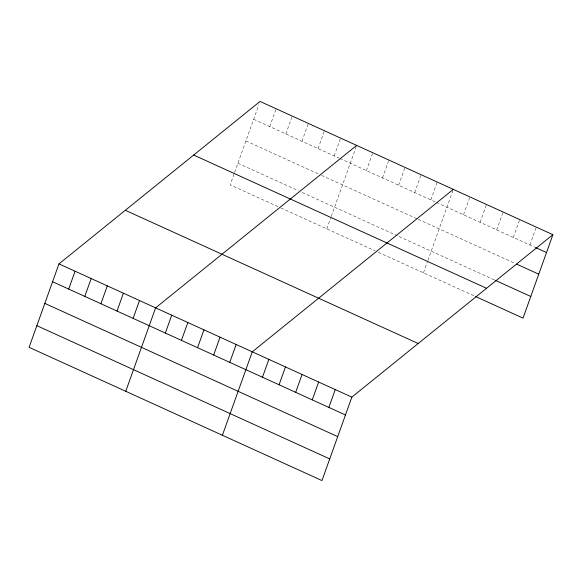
<?xml version="1.0" encoding="UTF-8"?>
<svg xmlns="http://www.w3.org/2000/svg" width="582" height="582" viewBox="0 0 582 582"><rect width="100%" height="100%" fill="white"/><g stroke="black" fill="none" stroke-linecap="round" stroke-linejoin="round"><path stroke-width="0.44" stroke-dasharray="2.91 2.18" d="M234.029 174.047L230.152 184.872L278.48 206.857M234.626 172.388L258.808 104.84M269.742 126.621L276.137 108.769M285.849 133.947L292.244 116.094M301.956 141.273L308.351 123.42M318.07 148.606L324.458 130.754M334.177 155.932L340.565 138.08M326.8 228.842L330.678 218.017M331.274 216.358L356.679 145.405M366.391 170.591L372.786 152.739M382.498 177.917L388.892 160.065M398.605 185.243L404.999 167.39M414.711 192.577L421.106 174.724M430.826 199.902L437.213 182.05M423.449 272.812L427.326 261.995M427.923 260.329L453.32 189.376M463.527 214.78L469.921 196.927M480.121 222.331L486.516 204.478M496.722 229.883L503.11 212.03M513.317 237.434L519.704 219.581M529.911 244.986L536.306 227.133M253.636 119.288L339.008 158.129M339.815 158.493L435.656 202.1M436.464 202.471L534.654 247.139M245.888 140.931L318.369 173.909M321.591 175.378L417.44 218.978M418.24 219.349L515.048 263.391M237.9 163.229L298.304 190.714M302.334 192.54L397.368 235.783M398.983 236.51L494.424 279.935M280.895 207.956L375.128 250.827M378.344 252.29L474.817 296.18"/><path stroke-width="0.87" d="M58.971 263.886L29.1 347.323L321.97 480.565L351.848 397.128L552.9 234.677L260.03 101.435L58.971 263.886L351.848 397.128M68.691 289.065L75.085 271.212M84.797 296.398L91.192 278.545M100.904 303.724L107.299 285.871M117.011 311.05L123.406 293.197M133.125 318.383L139.513 300.53M125.748 391.293L155.62 307.856L356.679 145.405M165.339 333.035L171.726 315.182M181.446 340.368L187.84 322.515M197.553 347.694L203.947 329.841M213.659 355.02L220.054 337.167M229.766 362.353L236.161 344.5M222.397 435.263L252.268 351.826L453.32 189.376M262.475 377.231L268.869 359.378M279.069 384.782L285.464 366.929M295.663 392.333L302.058 374.481M312.265 399.878L318.652 382.025M328.859 407.429L335.254 389.576M552.9 234.677L523.029 318.114L475.61 296.544M535.44 247.503L546.505 252.53M516.634 264.104L538.757 274.173M495.209 280.291L530.777 296.471M193.682 155.045L486.552 288.286M125.319 210.277L418.196 343.518M52.584 281.739L345.453 414.981M44.836 303.382L337.706 436.624M36.848 325.68L329.725 458.922"/></g></svg>
